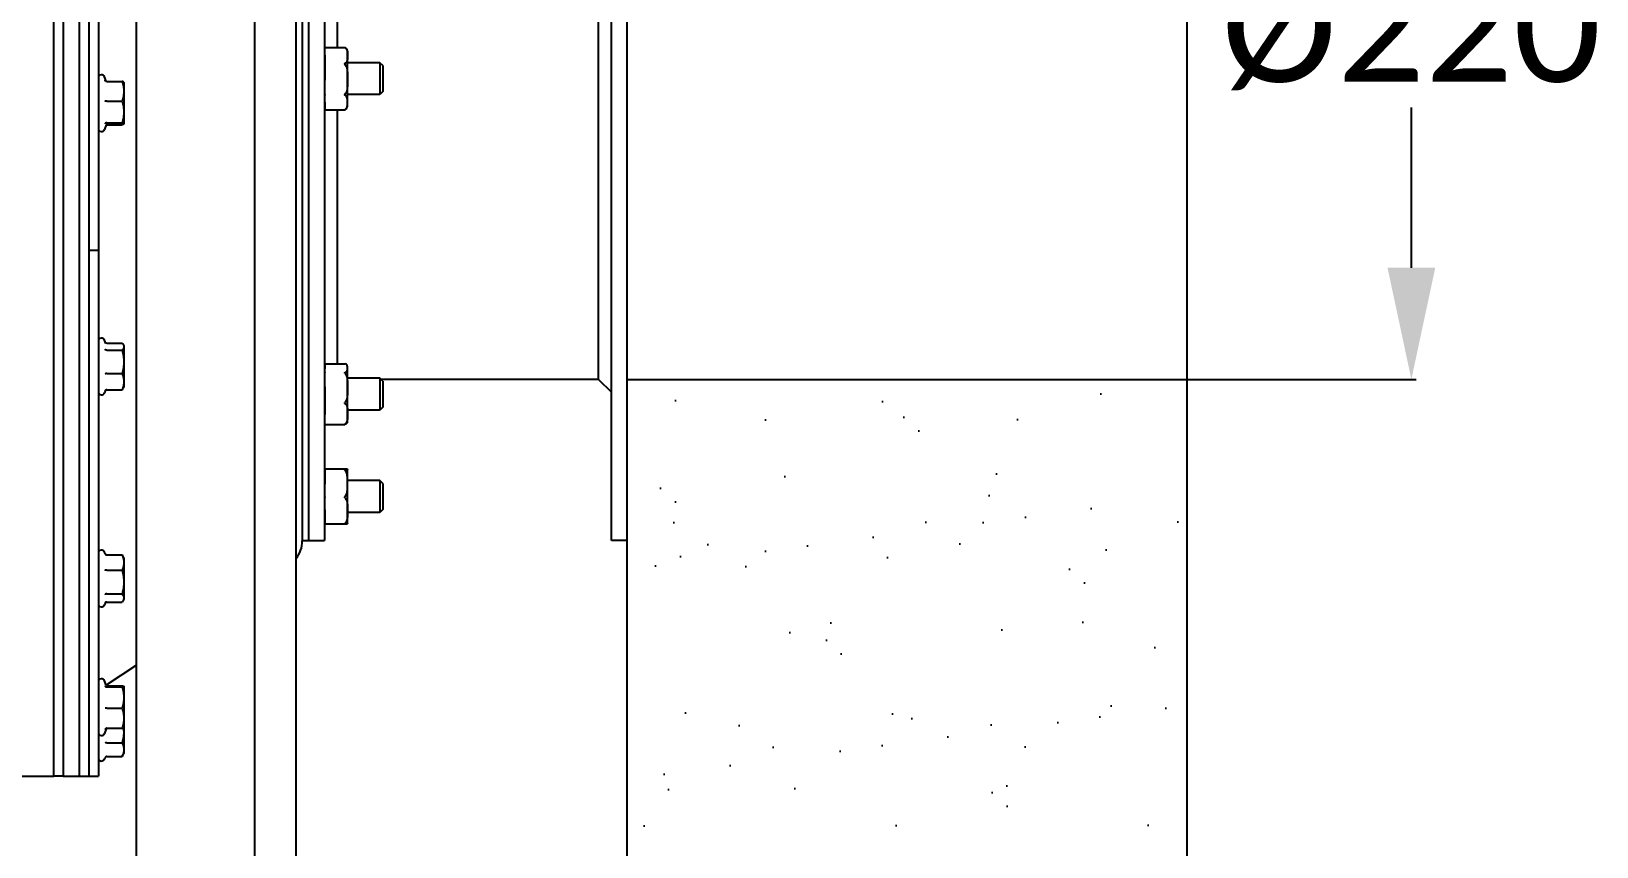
# Model space of a CAD drawing. Header units: millimetres. Extents: x 11802 to 19889, y -472 to 9054.
# Drawn here: x 16005 to 16496.3, y 7543.8 to 7799.6 of the extents above; entities that cross this region are included whole.
import ezdxf

# ---------------------------------------------------------------- set-up
doc = ezdxf.new("R2010")
doc.units = ezdxf.units.MM
doc.header["$LTSCALE"] = 307.34
doc.header["$PDMODE"] = 3
doc.header["$PDSIZE"] = 8
doc.layers.get('0').update_dxf_attribs({"linetype": 'CONTINUOUS'})
doc.layers.get('Defpoints').update_dxf_attribs({"linetype": 'CONTINUOUS'})
doc.styles.get("Standard").update_dxf_attribs({"font": 'calibri.ttf'})
doc.dimstyles.get("Standard").update_dxf_attribs({"dimtxt": 35, "dimasz": 35, "dimexe": 1.5, "dimexo": 1, "dimtad": 1, "dimdsep": 46, "dimtxsty": 'Standard', "dimblk": '_FILLED', "dimblk1": '_FILLED', "dimblk2": '_FILLED', "dimcen": 0.09, "dimazin": 2, "dimtol": 1, "dimtp": 0.01, "dimtm": 0.01, "dimtfac": 1, "dimtofl": 0, "dimtmove": 0, "dimatfit": 3, "dimldrblk": '_FILLED', "dimfxl": 1, "dimtolj": 1, "dimarcsym": 0})

# ---------------------------------------------------------------- blocks, each defined once
blk = doc.blocks.new('_FILLED')
at = {"color": 0, "linetype": 'ByBlock'}
blk.add_solid([(0, 0), (-1, 0.214), (-1, -0.214)], dxfattribs=at)
blk = doc.blocks.new('*D819')
at = {"color": 0, "lineweight": -2}
for p, q in [((16342.93, 7909.42), (16439.66, 7909.42)), ((16438.16, 7874.42), (16438.16, 7824.13)), ((16438.16, 7725.42), (16438.16, 7775.71)), ((16342.93, 7690.42), (16439.66, 7690.42))]:
    blk.add_line(p, q, dxfattribs=at)
at = {"layer": 'Defpoints', "color": 0}
for p in [(16341.93, 7909.42), (16438.16, 7909.42), (16341.93, 7690.42)]:
    blk.add_point(p, dxfattribs=at)
at = {"color": 0, "linetype": 'ByBlock', "lineweight": -2, "xscale": 35, "yscale": 35, "zscale": 35}
for p, rotation in [((16438.16, 7909.42), 90), ((16438.16, 7690.42), 270)]:
    blk.add_blockref('_FILLED', p, dxfattribs=dict(at, rotation=rotation))
at = {"color": 0, "insert": (16438.16, 7799.92), "char_height": 35, "attachment_point": 5}
blk.add_mtext('\\A1;\\A1;%%c220', dxfattribs=at)

msp = doc.modelspace()

# ---------------------------------------------------------------- hatches: boundary and pattern name
at = {"linetype": 'Continuous'}
h = msp.add_hatch(dxfattribs=at)
h.set_pattern_fill('AR-SAND', color=0)
h.set_pattern_definition([(37.5, (4818.515, 5015.386), (-1.60003, 48.94132), [0, -38.608, 0, -43.18, 0, -41.275]), (7.5, (4818.515, 5015.386), (44.95233, 71.6825), [0, -20.828, 0, -34.798, 0, -13.335]), (327.5, (4787.273, 5015.386), (79.09924, 0.14372), [0, -12.7, 0, -45.72, 0, -59.69]), (317.5, (4787.27, 5015.386), (76.35565, 22.29293), [0, -6.35, 0, -29.972, 0, -34.29])])
edge = h.paths.add_edge_path()
edge.add_line((16192.0607, 6239.9217), (16367.74833, 6239.9217))
edge.add_line((16192.0607, 7690.4217), (16367.74833, 7690.4217))
edge.add_line((16192.0607, 6239.9217), (16192.0607, 7690.4217))
edge.add_line((16367.74833, 7690.4217), (16367.74833, 6239.9217))

# ---------------------------------------------------------------- linework, layer by layer
at = {"color": 0, "linetype": 'Continuous'}
for p, q in [((16192.0607, 6240.55233), (16192.0607, 8540.55233)), ((16367.74833, 6239.9217), (16367.74833, 8540.55233)), ((16192.0607, 6239.9217), (16192.0607, 8534.9217)), ((16012.0607, 7565.91399), (16012.0607, 7991.17219)), ((16015.0607, 7990.33635), (16015.0607, 7565.91399)), ((16020.0607, 7988.94327), (16020.0607, 7565.9217)), ((16023.0607, 7988.10743), (16023.0607, 7565.9217)), ((16026.0607, 7987.27158), (16026.0607, 7565.92169)), ((16038.02094, 7279.28122), (16038.02094, 7983.93928)), ((16075.02094, 7973.63052), (16075.02094, 7279.28122)), ((16088.02094, 7970.00853), (16088.02094, 7279.28122)), ((16090.0607, 7960.06491), (16090.0607, 7639.77849)), ((16092.0607, 7959.9217), (16092.0607, 7639.9217)), ((16097.0607, 7959.9217), (16097.0607, 7639.9217)), ((16187.0607, 7639.9217), (16187.0607, 7948.9217)), ((16183.0607, 7690.4217), (16183.0607, 7909.4217)), ((16101.0607, 7883.20832), (16101.0607, 7794.5147)), ((16097.0607, 7792.13624), (16097.2607, 7792.13624)), ((16097.14196, 7794.5147), (16103.37945, 7794.5147)), ((16097.2607, 7784.23769), (16097.2607, 7792.13624)), ((16104.2607, 7776.33481), (16104.2607, 7793.16337)), ((16097.2607, 7790.99977), (16097.0607, 7790.99977)), ((16114.4407, 7789.74977), (16104.2607, 7789.74977)), ((16114.4407, 7789.74977), (16114.4407, 7779.74977)), ((16115.3607, 7788.82977), (16114.4407, 7789.74977)), ((16115.3607, 7788.82977), (16115.3607, 7780.66977)), ((16028.53135, 7783.91645), (16028.02507, 7785.30743)), ((16028.53102, 7783.91633), (16028.53155, 7783.9149)), ((16028.53155, 7783.9149), (16028.55299, 7783.87441)), ((16028.66776, 7783.86056), (16033.48015, 7783.86056)), ((16034.0607, 7783.56106), (16034.04666, 7783.58538)), ((16034.0607, 7783.56106), (16034.0607, 7770.58529)), ((16097.2607, 7784.23769), (16097.0607, 7784.23769)), ((16028.66776, 7777.70853), (16033.48015, 7777.70853)), ((16097.0607, 7777.40614), (16097.2607, 7777.40614)), ((16097.2607, 7774.98483), (16097.2607, 7777.40614)), ((16114.4407, 7779.74977), (16104.2607, 7779.74977)), ((16115.3607, 7780.66977), (16114.4407, 7779.74977)), ((16097.2607, 7774.98483), (16103.37945, 7774.98483)), ((16101.0607, 7774.98483), (16101.0607, 7695.31401)), ((16104.22768, 7776.33724), (16104.22778, 7776.33859)), ((16104.22777, 7776.33724), (16104.2279, 7776.33858)), ((16028.53135, 7770.20566), (16028.02507, 7768.81469)), ((16028.53102, 7770.20579), (16028.53155, 7770.20722)), ((16028.55305, 7770.24781), (16028.53155, 7770.20722)), ((16028.66776, 7770.90903), (16033.48015, 7770.90903)), ((16028.66776, 7770.26155), (16033.48015, 7770.26155)), ((16034.0607, 7770.58529), (16034.04652, 7770.53674)), ((16026.0607, 7730.82765), (16023.0607, 7730.82765)), ((16028.41637, 7701.6608), (16028.02507, 7702.73587)), ((16028.41572, 7701.65935), (16028.41537, 7701.66033)), ((16028.66776, 7701.81859), (16033.48015, 7701.81859)), ((16028.66776, 7699.55523), (16033.48015, 7699.55523)), ((16034.0607, 7700.9895), (16033.87747, 7701.30686)), ((16034.0607, 7700.9895), (16034.0607, 7687.9895)), ((16097.2607, 7695.31401), (16103.39684, 7695.31401)), ((16097.2607, 7693.87124), (16097.2607, 7695.31401)), ((16104.25508, 7694.19806), (16104.25397, 7694.21853)), ((16104.25537, 7694.18876), (16104.25439, 7694.21853)), ((16104.25525, 7694.18876), (16104.25508, 7694.19806)), ((16104.2607, 7677.38898), (16104.2607, 7694.21889)), ((16028.66776, 7692.22614), (16033.48015, 7692.22614)), ((16097.2607, 7693.87124), (16097.0607, 7693.87124)), ((16114.4407, 7690.80394), (16104.2607, 7690.80394)), ((16114.4407, 7690.80394), (16114.4407, 7680.80394)), ((16115.3607, 7689.88394), (16114.4407, 7690.80394)), ((16183.0607, 7690.4217), (16114.82294, 7690.4217)), ((16115.3607, 7689.88394), (16115.3607, 7681.72394)), ((16183.0607, 7690.4217), (16187.0607, 7686.4217)), ((16028.29954, 7686.99721), (16028.02507, 7686.24313)), ((16028.19861, 7686.87173), (16028.14681, 7686.76363)), ((16028.66776, 7687.16041), (16033.48015, 7687.16041)), ((16034.0607, 7687.9895), (16033.87747, 7687.67214)), ((16097.0607, 7688.04643), (16097.2607, 7688.04643)), ((16097.2607, 7679.43914), (16097.2607, 7688.04643)), ((16097.2607, 7679.55394), (16097.0607, 7679.55394)), ((16097.2607, 7679.43914), (16097.0607, 7679.43914)), ((16114.4407, 7680.80394), (16104.2607, 7680.80394)), ((16115.3607, 7681.72394), (16114.4407, 7680.80394)), ((16097.12456, 7676.29387), (16103.39684, 7676.29387)), ((16097.0607, 7662.21117), (16097.2607, 7662.21117)), ((16097.2607, 7659.95674), (16097.0607, 7659.95674)), ((16097.0684, 7662.3343), (16103.45301, 7662.3343)), ((16097.2607, 7657.50782), (16097.2607, 7662.21117)), ((16103.46066, 7662.33418), (16103.4529, 7662.3343)), ((16104.2607, 7662.1217), (16104.25807, 7662.20998)), ((16104.2607, 7645.29179), (16104.2607, 7662.1217)), ((16097.2607, 7657.50782), (16097.0607, 7657.50782)), ((16114.4407, 7658.70674), (16104.2607, 7658.70674)), ((16114.4407, 7658.70674), (16114.4407, 7648.70674)), ((16115.3607, 7657.78674), (16114.4407, 7658.70674)), ((16115.3607, 7657.78674), (16115.3607, 7649.62674)), ((16097.0607, 7649.49164), (16097.2607, 7649.49164)), ((16097.2607, 7647.45674), (16097.0607, 7647.45674)), ((16097.2607, 7645.21764), (16097.0607, 7645.21764)), ((16097.2607, 7645.07919), (16097.2607, 7649.49164)), ((16097.2607, 7645.07919), (16103.45301, 7645.07919)), ((16103.46066, 7645.07931), (16103.4529, 7645.07919)), ((16104.2607, 7645.29179), (16104.25807, 7645.2035)), ((16114.4407, 7648.70674), (16104.2607, 7648.70674)), ((16115.3607, 7649.62674), (16114.4407, 7648.70674)), ((16090.0607, 7639.9217), (16097.0607, 7639.9217)), ((16192.0607, 7639.9217), (16187.0607, 7639.9217)), ((16028.25977, 7635.57058), (16028.02507, 7636.21541)), ((16028.14682, 7635.75948), (16028.18302, 7635.67839)), ((16028.66776, 7635.3594), (16033.48015, 7635.3594)), ((16028.66776, 7630.52979), (16033.48015, 7630.52979)), ((16034.0607, 7634.46904), (16033.82115, 7634.88395)), ((16034.0607, 7634.46904), (16034.0607, 7621.46904)), ((16028.37812, 7620.69264), (16028.02507, 7619.72267)), ((16028.37612, 7620.69086), (16028.37689, 7620.693)), ((16028.66776, 7623.13943), (16033.48015, 7623.13943)), ((16028.66776, 7620.57868), (16033.48015, 7620.57868)), ((16034.0607, 7621.46904), (16033.82115, 7621.05413)), ((16038.02094, 7600.74633), (16028.51263, 7594.50207)), ((16028.5384, 7594.46284), (16028.02507, 7595.87318)), ((16028.53852, 7594.46247), (16028.60216, 7594.34542)), ((16028.66776, 7594.28741), (16033.48015, 7594.28741)), ((16028.66776, 7593.95333), (16033.48015, 7593.95333)), ((16034.05687, 7594.13326), (16034.0607, 7594.12037)), ((16034.0607, 7594.12037), (16034.0607, 7573.10456)), ((16028.66776, 7587.29273), (16033.48015, 7587.29273)), ((16028.66776, 7580.96621), (16033.48015, 7580.96621)), ((16034.0607, 7581.12681), (16034.05698, 7581.12036)), ((16028.5384, 7580.79078), (16028.02507, 7579.38044)), ((16028.66776, 7576.4265), (16033.48015, 7576.4265)), ((16028.19019, 7571.81184), (16028.02507, 7571.35818)), ((16028.16054, 7571.75681), (16028.14682, 7571.72218)), ((16028.66776, 7572.12698), (16033.48015, 7572.12698)), ((16033.48015, 7572.12698), (16033.67092, 7572.42962)), ((16034.0607, 7573.10456), (16033.67102, 7572.42961)), ((15924.06045, 7565.92183), (16012.0607, 7565.92183)), ((16015.0607, 7565.91399), (16012.0607, 7565.91399)), ((16015.0607, 7565.9217), (16026.0607, 7565.92169))]:
    msp.add_line(p, q, dxfattribs=at)
msp.add_line((16192.0607, 7690.4217), (16367.74833, 7690.4217))
for points in [[(16028.60216, 7594.34542), (16028.66967, 7594.27589), (16028.70265, 7594.25322), (16028.70696, 7594.2509)], [(16028.65718, 7580.96485), (16028.60217, 7580.9082), (16028.53852, 7580.79114)]]:
    msp.add_lwpolyline(points, dxfattribs=at)
for centre, radius, start, end in [((16102.85502, 7793.28031), 1.34261, 57.6389822, 63.1861651), ((16102.7807, 7793.16472), 1.48, 0, 57.6043597), ((16027.07343, 7784.96106), 1.01272, 20, 180), ((16102.85502, 7776.21923), 1.34261, 296.8138349, 302.3610178), ((16102.7807, 7776.33481), 1.48, 302.3956403, 0), ((16102.78504, 7776.22702), 1.39923, 330.5304383, 332.0358382), ((16027.07343, 7769.16106), 1.01272, 180, 340), ((16028.67102, 7769.73707), 0.52469, 103.0089141, 103.4919061), ((16028.67093, 7769.73748), 0.52427, 101.5802553, 103.0090945), ((16027.07343, 7702.3895), 1.01272, 20, 180), ((16102.7807, 7694.21889), 1.48, 0, 17.8584258), ((16027.07343, 7686.5895), 1.01272, 180, 340), ((16102.7807, 7677.38898), 1.48, 342.1415742, 0), ((16027.07343, 7635.86904), 1.01272, 20, 180), ((16028.7662, 7635.9859), 0.65929, 207.8083902, 219.3501022), ((16081.0607, 7639.77849), 9, 321.0793771, 0), ((16027.07343, 7620.06904), 1.01272, 180, 340), ((16027.07343, 7595.52681), 1.01272, 20, 180), ((16028.66791, 7594.78643), 0.49903, 268.7595253, 270.0088881), ((16028.66769, 7580.46826), 0.49795, 89.9912755, 91.2133231), ((16022.77791, 7580.16098), 11.28279, 0.0218333, 4.7345746), ((16027.07343, 7579.72681), 1.01272, 180, 340), ((16027.07343, 7571.70456), 1.01272, 180, 340), ((16028.79026, 7571.48729), 0.68496, 151.5919135, 156.8262119)]:
    msp.add_arc(centre, radius, start, end, dxfattribs=at)
for points, knots in [([(16103.37944, 7794.51471), (16103.38261, 7794.51471), (16103.39184, 7794.50973), (16103.41928, 7794.4997), (16103.44312, 7794.48743), (16103.46066, 7794.47855)], [0, 0, 0, 0, 0.106710008, 0.336976462, 1, 1, 1, 1]), ([(16103.46066, 7794.47027), (16103.59207, 7794.39711), (16103.81346, 7794.21752), (16103.96538, 7793.98021), (16104.02093, 7793.86508)], [0, 0, 0, 0, 0.540565896, 1, 1, 1, 1]), ([(16104.21493, 7793.1432), (16104.24556, 7792.89187), (16104.25954, 7792.38476), (16104.2591, 7791.62544), (16104.24198, 7790.86227), (16104.13336, 7790.34976), (16104.02092, 7790.11672)], [0, 0, 0, 0, 0.248701332, 0.497166306, 0.745833395, 1, 1, 1, 1]), ([(16104.02093, 7793.86508), (16104.04889, 7793.80714), (16104.1439, 7793.57541), (16104.19249, 7793.32739), (16104.21493, 7793.1432)], [0, 0, 0, 0, 0.257450128, 1, 1, 1, 1]), ([(16103.3792, 7789.39867), (16103.3792, 7789.42314), (16103.39974, 7789.47174), (16103.44002, 7789.49998), (16103.46066, 7789.51147)], [0, 0, 0, 0, 0.508839227, 1, 1, 1, 1]), ([(16104.02092, 7790.11672), (16103.96537, 7790.00159), (16103.8135, 7789.76423), (16103.59208, 7789.58463), (16103.46066, 7789.51147)], [0, 0, 0, 0, 0.459421745, 1, 1, 1, 1]), ([(16103.46066, 7789.24762), (16103.60819, 7789.09085), (16103.83465, 7788.71294), (16103.96802, 7788.30177), (16104.02093, 7788.09248)], [0, 0, 0, 0, 0.499294262, 1, 1, 1, 1]), ([(16104.02093, 7788.09248), (16104.09427, 7787.80236), (16104.18738, 7787.20856), (16104.25949, 7786.01284), (16104.25744, 7784.51521), (16104.25949, 7783.01758), (16104.18741, 7781.82185), (16104.09426, 7781.22806), (16104.02092, 7780.93794)], [0, 0, 0, 0, 0.124943648, 0.249953948, 0.499999719, 0.750045588, 0.87505609, 1, 1, 1, 1]), ([(16028.43421, 7783.91669), (16028.40103, 7783.93314), (16028.27896, 7784.00888), (16028.18639, 7784.13016), (16028.14681, 7784.22867)], [0, 0, 0, 0, 0.258638133, 1, 1, 1, 1]), ([(16034.04657, 7783.58538), (16034.03019, 7783.61363), (16033.96821, 7783.66753), (16033.78066, 7783.76668), (16033.60787, 7783.8224), (16033.48015, 7783.86056)], [0, 0, 0, 0, 0.15359021, 0.373027531, 1, 1, 1, 1]), ([(16033.48015, 7783.86056), (16033.65502, 7783.36402), (16033.94769, 7782.35462), (16034.0607, 7781.30538), (16034.0607, 7780.78455)], [0, 0, 0, 0, 0.502675477, 1, 1, 1, 1]), ([(16028.66776, 7777.70853), (16028.5603, 7777.70848), (16028.38663, 7777.71582), (16028.21176, 7777.72818), (16028.14682, 7777.74358)], [0, 0, 0, 0, 0.616887759, 1, 1, 1, 1]), ([(16034.0607, 7780.78455), (16034.0607, 7780.26371), (16033.94788, 7779.21444), (16033.65502, 7778.20508), (16033.48015, 7777.70853)], [0, 0, 0, 0, 0.497322527, 1, 1, 1, 1]), ([(16033.48015, 7777.70853), (16033.65564, 7777.15779), (16033.94829, 7776.03886), (16034.0607, 7774.8839), (16034.0607, 7774.30878)], [0, 0, 0, 0, 0.501260237, 1, 1, 1, 1]), ([(16097.06074, 7779.78268), (16097.08116, 7779.76098), (16097.11665, 7779.71702), (16097.15378, 7779.6381), (16097.12063, 7779.56381), (16097.0811, 7779.53742), (16097.06074, 7779.52711)], [0, 0, 0, 0, 0.287126157, 0.552806076, 0.780043361, 1, 1, 1, 1]), ([(16103.46066, 7779.52711), (16103.44015, 7779.53749), (16103.39964, 7779.5632), (16103.36814, 7779.63831), (16103.40359, 7779.71756), (16103.44022, 7779.76095), (16103.46066, 7779.78268)], [0, 0, 0, 0, 0.221072229, 0.447924013, 0.713045128, 1, 1, 1, 1]), ([(16104.02092, 7780.93794), (16103.96801, 7780.72863), (16103.83469, 7780.31741), (16103.6082, 7779.93946), (16103.46066, 7779.78268)], [0, 0, 0, 0, 0.500703671, 1, 1, 1, 1]), ([(16104.0209, 7778.97721), (16103.96473, 7779.08298), (16103.8093, 7779.30202), (16103.59015, 7779.46161), (16103.46066, 7779.52711)], [0, 0, 0, 0, 0.452144787, 1, 1, 1, 1]), ([(16104.2279, 7776.33858), (16104.2501, 7776.55815), (16104.25952, 7777), (16104.25895, 7777.66216), (16104.23768, 7778.3297), (16104.12757, 7778.77631), (16104.0209, 7778.97721)], [0, 0, 0, 0, 0.248097357, 0.496023277, 0.744290244, 1, 1, 1, 1]), ([(16034.0607, 7774.30878), (16034.0607, 7773.73366), (16033.94816, 7772.57872), (16033.65564, 7771.45976), (16033.48015, 7770.90903)], [0, 0, 0, 0, 0.498740511, 1, 1, 1, 1]), ([(16103.37944, 7774.98483), (16103.38261, 7774.98482), (16103.39184, 7774.9898), (16103.41928, 7774.99984), (16103.44312, 7775.01211), (16103.46066, 7775.02098)], [0, 0, 0, 0, 0.106710008, 0.336976462, 1, 1, 1, 1]), ([(16103.57366, 7775.08514), (16103.62353, 7775.11677), (16103.793, 7775.24075), (16103.9292, 7775.40765), (16104.00323, 7775.53865)], [0, 0, 0, 0, 0.281889309, 1, 1, 1, 1]), ([(16104.0209, 7775.57089), (16104.05327, 7775.63186), (16104.16065, 7775.87592), (16104.20792, 7776.14157), (16104.22777, 7776.33724)], [0, 0, 0, 0, 0.25982205, 1, 1, 1, 1]), ([(16028.66799, 7770.90902), (16028.55554, 7770.90909), (16028.33677, 7770.84127), (16028.1883, 7770.66941), (16028.14681, 7770.57597)], [0, 0, 0, 0, 0.523791363, 1, 1, 1, 1]), ([(16033.48015, 7770.90903), (16033.56086, 7770.88491), (16033.7049, 7770.83904), (16033.88828, 7770.76074), (16034.01308, 7770.68829), (16034.0607, 7770.61576), (16034.0607, 7770.58529)], [0, 0, 0, 0, 0.367789439, 0.659905113, 0.866963114, 1, 1, 1, 1]), ([(16034.04657, 7770.53674), (16034.03019, 7770.50849), (16033.96821, 7770.45459), (16033.78066, 7770.35544), (16033.60787, 7770.29972), (16033.48015, 7770.26155)], [0, 0, 0, 0, 0.15359021, 0.373027531, 1, 1, 1, 1]), ([(16028.66799, 7699.55522), (16028.55708, 7699.55516), (16028.35129, 7699.60526), (16028.19052, 7699.74843), (16028.14681, 7699.82948)], [0, 0, 0, 0, 0.546361448, 1, 1, 1, 1]), ([(16028.29776, 7701.98023), (16028.34637, 7701.93207), (16028.46067, 7701.85073), (16028.59902, 7701.81855), (16028.66776, 7701.81859)], [0, 0, 0, 0, 0.498845545, 1, 1, 1, 1]), ([(16033.48015, 7701.81859), (16033.51974, 7701.77722), (16033.66583, 7701.61807), (16033.79779, 7701.44449), (16033.87717, 7701.30685)], [0, 0, 0, 0, 0.264923614, 1, 1, 1, 1]), ([(16034.0607, 7700.68691), (16034.0607, 7700.59034), (16034.03116, 7700.39029), (16033.90824, 7700.10158), (16033.71986, 7699.82028), (16033.56478, 7699.64365), (16033.48015, 7699.55523)], [0, 0, 0, 0, 0.222639844, 0.459276321, 0.717841564, 1, 1, 1, 1]), ([(16033.48015, 7699.55523), (16033.65604, 7698.96023), (16033.94906, 7697.752), (16034.0607, 7696.51025), (16034.0607, 7695.89069)], [0, 0, 0, 0, 0.500361512, 1, 1, 1, 1]), ([(16033.87717, 7701.30685), (16033.93336, 7701.20939), (16034.02542, 7701.01013), (16034.0607, 7700.79182), (16034.0607, 7700.68691)], [0, 0, 0, 0, 0.517458139, 1, 1, 1, 1]), ([(16034.0607, 7695.89069), (16034.0607, 7695.27113), (16033.94925, 7694.02934), (16033.65604, 7692.82115), (16033.48015, 7692.22614)], [0, 0, 0, 0, 0.499638155, 1, 1, 1, 1]), ([(16103.46066, 7695.30153), (16103.45468, 7695.30335), (16103.4338, 7695.30915), (16103.41226, 7695.31404), (16103.3968, 7695.31403)], [0, 0, 0, 0, 0.287941371, 1, 1, 1, 1]), ([(16104.0209, 7694.97177), (16103.99277, 7695.00353), (16103.83544, 7695.15585), (16103.62887, 7695.2505), (16103.46066, 7695.30153)], [0, 0, 0, 0, 0.194416991, 1, 1, 1, 1]), ([(16104.18937, 7694.67276), (16104.18117, 7694.69826), (16104.14161, 7694.80609), (16104.07927, 7694.90585), (16104.0209, 7694.97177)], [0, 0, 0, 0, 0.233253968, 1, 1, 1, 1]), ([(16104.0209, 7692.92914), (16104.09966, 7693.01809), (16104.20982, 7693.22488), (16104.25352, 7693.55526), (16104.25918, 7693.87261), (16104.25851, 7694.08345), (16104.25537, 7694.18876)], [0, 0, 0, 0, 0.272300604, 0.516958372, 0.758535459, 1, 1, 1, 1]), ([(16104.25439, 7694.21853), (16104.25302, 7694.25645), (16104.24544, 7694.4092), (16104.22464, 7694.56307), (16104.18937, 7694.67276)], [0, 0, 0, 0, 0.247723433, 1, 1, 1, 1]), ([(16028.66776, 7692.22614), (16028.55969, 7692.22611), (16028.40851, 7692.21205), (16028.23584, 7692.15807), (16028.17073, 7692.12342), (16028.14682, 7692.10362)], [0, 0, 0, 0, 0.598161082, 0.828172519, 1, 1, 1, 1]), ([(16033.48015, 7692.22614), (16033.6535, 7691.82084), (16033.94529, 7690.99603), (16034.0607, 7690.12317), (16034.0607, 7689.69328)], [0, 0, 0, 0, 0.506274141, 1, 1, 1, 1]), ([(16034.0607, 7689.69328), (16034.0607, 7689.26338), (16033.94516, 7688.39055), (16033.65349, 7687.56571), (16033.48015, 7687.16041)], [0, 0, 0, 0, 0.49372903, 1, 1, 1, 1]), ([(16097.06074, 7692.59938), (16097.08042, 7692.59341), (16097.11922, 7692.57777), (16097.15442, 7692.51257), (16097.1141, 7692.44212), (16097.08077, 7692.40219), (16097.06074, 7692.38147)], [0, 0, 0, 0, 0.218783214, 0.429234361, 0.693448624, 1, 1, 1, 1]), ([(16103.46066, 7692.38147), (16103.44056, 7692.40226), (16103.4054, 7692.44175), (16103.37366, 7692.50305), (16103.38407, 7692.549), (16103.41161, 7692.58074), (16103.44083, 7692.59336), (16103.46066, 7692.59938)], [0, 0, 0, 0, 0.305299384, 0.567793474, 0.676409229, 0.781208599, 1, 1, 1, 1]), ([(16103.46066, 7692.59938), (16103.52776, 7692.61973), (16103.73256, 7692.69428), (16103.92267, 7692.81821), (16104.0209, 7692.92914)], [0, 0, 0, 0, 0.321227539, 1, 1, 1, 1]), ([(16103.46066, 7692.38147), (16103.60748, 7692.22966), (16103.83409, 7691.86272), (16103.96795, 7691.46135), (16104.02093, 7691.25744)], [0, 0, 0, 0, 0.500608985, 1, 1, 1, 1]), ([(16104.02093, 7691.25744), (16104.0942, 7690.97538), (16104.18737, 7690.39758), (16104.25948, 7689.23387), (16104.25744, 7687.7765), (16104.25948, 7686.31912), (16104.1874, 7685.15541), (16104.09419, 7684.57761), (16104.02092, 7684.29555)], [0, 0, 0, 0, 0.125014656, 0.250012117, 0.499999706, 0.749987394, 0.874985053, 1, 1, 1, 1]), ([(16028.66799, 7687.16042), (16028.59921, 7687.16045), (16028.46078, 7687.12848), (16028.34637, 7687.04712), (16028.29775, 7686.99892)], [0, 0, 0, 0, 0.501163264, 1, 1, 1, 1]), ([(16033.48015, 7687.16041), (16033.51974, 7687.20178), (16033.66583, 7687.36093), (16033.79779, 7687.53451), (16033.87717, 7687.67215)], [0, 0, 0, 0, 0.264923614, 1, 1, 1, 1]), ([(16104.02092, 7684.29555), (16103.96794, 7684.09162), (16103.83413, 7683.6902), (16103.6075, 7683.32323), (16103.46066, 7683.1714)], [0, 0, 0, 0, 0.499388693, 1, 1, 1, 1]), ([(16103.46066, 7682.88388), (16103.45026, 7682.89148), (16103.4097, 7682.92425), (16103.3792, 7682.97639), (16103.3792, 7683.01617)], [0, 0, 0, 0, 0.244586916, 1, 1, 1, 1]), ([(16103.46066, 7682.88388), (16103.59841, 7682.78324), (16103.82428, 7682.5347), (16103.96679, 7682.23687), (16104.02093, 7682.08963)], [0, 0, 0, 0, 0.520945528, 1, 1, 1, 1]), ([(16104.02093, 7682.08963), (16104.16391, 7681.70072), (16104.25925, 7680.86476), (16104.25776, 7679.62996), (16104.25926, 7678.39516), (16104.1639, 7677.5592), (16104.02092, 7677.17029)], [0, 0, 0, 0, 0.250770948, 0.499999687, 0.749228513, 1, 1, 1, 1]), ([(16097.06074, 7676.37596), (16097.07431, 7676.36605), (16097.0997, 7676.34632), (16097.12469, 7676.32703), (16097.15031, 7676.29799), (16097.13019, 7676.29388), (16097.12386, 7676.29386)], [0, 0, 0, 0, 0.383711269, 0.692093495, 0.855409003, 1, 1, 1, 1]), ([(16103.3968, 7676.29385), (16103.39069, 7676.29385), (16103.37143, 7676.29825), (16103.39588, 7676.32732), (16103.42136, 7676.34648), (16103.44701, 7676.36599), (16103.46066, 7676.37596)], [0, 0, 0, 0, 0.139881982, 0.301999574, 0.612584408, 1, 1, 1, 1]), ([(16103.46066, 7676.30634), (16103.45468, 7676.30453), (16103.4338, 7676.29873), (16103.41226, 7676.29384), (16103.3968, 7676.29385)], [0, 0, 0, 0, 0.287941371, 1, 1, 1, 1]), ([(16104.02092, 7677.17029), (16103.96678, 7677.02304), (16103.82433, 7676.72516), (16103.59842, 7676.47661), (16103.46066, 7676.37596)], [0, 0, 0, 0, 0.479047612, 1, 1, 1, 1]), ([(16104.0209, 7676.6361), (16103.99277, 7676.60434), (16103.83544, 7676.45203), (16103.62887, 7676.35737), (16103.46066, 7676.30634)], [0, 0, 0, 0, 0.194416991, 1, 1, 1, 1]), ([(16104.18937, 7676.93512), (16104.18117, 7676.90962), (16104.14161, 7676.80179), (16104.07927, 7676.70203), (16104.0209, 7676.6361)], [0, 0, 0, 0, 0.233253968, 1, 1, 1, 1]), ([(16103.46066, 7661.91572), (16103.44111, 7661.934), (16103.41346, 7661.96085), (16103.38653, 7661.99943), (16103.37623, 7662.02651), (16103.38476, 7662.05118), (16103.41484, 7662.06948), (16103.44188, 7662.07228), (16103.46066, 7662.07283)], [0, 0, 0, 0, 0.330689645, 0.471414638, 0.58326586, 0.672589185, 0.767857976, 1, 1, 1, 1]), ([(16103.46066, 7662.33418), (16103.52639, 7662.33225), (16103.71331, 7662.32547), (16103.90032, 7662.31546), (16104.02093, 7662.30229)], [0, 0, 0, 0, 0.351485784, 1, 1, 1, 1]), ([(16104.02092, 7662.10473), (16103.99057, 7662.10141), (16103.80424, 7662.08444), (16103.61715, 7662.07742), (16103.46066, 7662.07283)], [0, 0, 0, 0, 0.163179643, 1, 1, 1, 1]), ([(16104.0209, 7660.89946), (16103.99434, 7660.99188), (16103.87329, 7661.35999), (16103.67453, 7661.71577), (16103.46066, 7661.91572)], [0, 0, 0, 0, 0.247231274, 1, 1, 1, 1]), ([(16104.0209, 7654.60442), (16104.09391, 7654.85854), (16104.18737, 7655.38096), (16104.25924, 7656.43392), (16104.25775, 7657.75194), (16104.25924, 7659.06996), (16104.18737, 7660.12292), (16104.09391, 7660.64534), (16104.0209, 7660.89946)], [0, 0, 0, 0, 0.125313855, 0.250257972, 0.499999989, 0.749741995, 0.874686129, 1, 1, 1, 1]), ([(16104.25807, 7662.20998), (16104.25859, 7662.20117), (16104.25859, 7662.18135), (16104.23408, 7662.14491), (16104.14686, 7662.12118), (16104.0741, 7662.11054), (16104.02092, 7662.10473)], [0, 0, 0, 0, 0.093293194, 0.203262201, 0.434875214, 1, 1, 1, 1]), ([(16104.02093, 7662.30229), (16104.06977, 7662.29695), (16104.14056, 7662.28682), (16104.22161, 7662.26631), (16104.25442, 7662.23719), (16104.25761, 7662.2179), (16104.25807, 7662.20998)], [0, 0, 0, 0, 0.54332047, 0.79354866, 0.912364588, 1, 1, 1, 1]), ([(16103.46066, 7653.58816), (16103.5337, 7653.65644), (16103.78895, 7653.95467), (16103.94085, 7654.32581), (16104.0209, 7654.60442)], [0, 0, 0, 0, 0.256448568, 1, 1, 1, 1]), ([(16097.06074, 7653.58816), (16097.10254, 7653.54908), (16097.18169, 7653.43777), (16097.10263, 7653.32622), (16097.06074, 7653.28828)], [0, 0, 0, 0, 0.503081048, 1, 1, 1, 1]), ([(16103.46066, 7653.28828), (16103.41873, 7653.32625), (16103.33961, 7653.43787), (16103.41889, 7653.54911), (16103.46066, 7653.58816)], [0, 0, 0, 0, 0.497314612, 1, 1, 1, 1]), ([(16103.46066, 7653.28828), (16103.53347, 7653.22235), (16103.78738, 7652.93527), (16103.94062, 7652.57459), (16104.02093, 7652.30385)], [0, 0, 0, 0, 0.258045034, 1, 1, 1, 1]), ([(16104.02093, 7652.30385), (16104.09384, 7652.05804), (16104.1873, 7651.55205), (16104.25946, 7650.53194), (16104.25746, 7649.25523), (16104.25945, 7647.97852), (16104.18733, 7646.95841), (16104.09383, 7646.45242), (16104.02092, 7646.20661)], [0, 0, 0, 0, 0.125418797, 0.250343331, 0.499999637, 0.749656037, 0.874580748, 1, 1, 1, 1]), ([(16103.3792, 7645.11534), (16103.3792, 7645.13443), (16103.40997, 7645.17436), (16103.44124, 7645.20449), (16103.46066, 7645.22208)], [0, 0, 0, 0, 0.421353502, 1, 1, 1, 1]), ([(16103.45301, 7645.07919), (16103.43595, 7645.07919), (16103.4065, 7645.07824), (16103.3792, 7645.10309), (16103.3792, 7645.11534)], [0, 0, 0, 0, 0.581953576, 1, 1, 1, 1]), ([(16104.02092, 7646.20661), (16103.99434, 7646.11701), (16103.87272, 7645.7587), (16103.67286, 7645.41424), (16103.46066, 7645.22208)], [0, 0, 0, 0, 0.246108626, 1, 1, 1, 1]), ([(16103.46066, 7645.07931), (16103.52639, 7645.08124), (16103.71331, 7645.08802), (16103.90032, 7645.09803), (16104.02093, 7645.1112)], [0, 0, 0, 0, 0.351485784, 1, 1, 1, 1]), ([(16104.02093, 7645.1112), (16104.06977, 7645.11654), (16104.14056, 7645.12667), (16104.22161, 7645.14718), (16104.25442, 7645.1763), (16104.25761, 7645.19559), (16104.25807, 7645.2035)], [0, 0, 0, 0, 0.54332047, 0.79354866, 0.912364588, 1, 1, 1, 1]), ([(16028.25638, 7635.56787), (16028.30633, 7635.5071), (16028.42984, 7635.40232), (16028.58892, 7635.35937), (16028.66776, 7635.3594)], [0, 0, 0, 0, 0.499446282, 1, 1, 1, 1]), ([(16033.82082, 7634.88393), (16033.79741, 7634.92452), (16033.69504, 7635.09074), (16033.57592, 7635.24621), (16033.48015, 7635.3594)], [0, 0, 0, 0, 0.240138494, 1, 1, 1, 1]), ([(16033.48015, 7635.3594), (16033.65306, 7634.97397), (16033.94485, 7634.18958), (16034.0607, 7633.35475), (16034.0607, 7632.94459)], [0, 0, 0, 0, 0.507373253, 1, 1, 1, 1]), ([(16028.66799, 7630.52977), (16028.55963, 7630.52975), (16028.40757, 7630.5474), (16028.2349, 7630.60748), (16028.17023, 7630.64647), (16028.14681, 7630.66842)], [0, 0, 0, 0, 0.593615073, 0.82418746, 1, 1, 1, 1]), ([(16034.0607, 7632.94459), (16034.0607, 7632.53444), (16033.94504, 7631.69957), (16033.65306, 7630.91522), (16033.48015, 7630.52979)], [0, 0, 0, 0, 0.492621414, 1, 1, 1, 1]), ([(16033.48015, 7630.52979), (16033.65608, 7629.92967), (16033.94911, 7628.71111), (16034.0607, 7627.45931), (16034.0607, 7626.83461)], [0, 0, 0, 0, 0.50026921, 1, 1, 1, 1]), ([(16034.0607, 7626.83461), (16034.0607, 7626.2099), (16033.9493, 7624.95807), (16033.65608, 7623.73955), (16033.48015, 7623.13943)], [0, 0, 0, 0, 0.499730524, 1, 1, 1, 1]), ([(16028.66776, 7623.13943), (16028.55726, 7623.13942), (16028.35384, 7623.09387), (16028.1912, 7622.95644), (16028.14682, 7622.87798)], [0, 0, 0, 0, 0.550725801, 1, 1, 1, 1]), ([(16028.66799, 7620.57869), (16028.58909, 7620.57872), (16028.42994, 7620.53567), (16028.30636, 7620.43087), (16028.25637, 7620.37009)], [0, 0, 0, 0, 0.500605781, 1, 1, 1, 1]), ([(16033.48015, 7623.13943), (16033.64419, 7622.94555), (16033.92736, 7622.55736), (16034.0607, 7622.08101), (16034.0607, 7621.85905)], [0, 0, 0, 0, 0.533633003, 1, 1, 1, 1]), ([(16033.82076, 7621.05416), (16033.79736, 7621.01356), (16033.69501, 7620.84734), (16033.57591, 7620.69187), (16033.48015, 7620.57868)], [0, 0, 0, 0, 0.240137607, 1, 1, 1, 1]), ([(16034.0607, 7621.85905), (16034.0607, 7621.72265), (16034.01382, 7621.43911), (16033.89368, 7621.18067), (16033.82076, 7621.05416)], [0, 0, 0, 0, 0.48297611, 1, 1, 1, 1]), ([(16028.14682, 7594.29581), (16028.188, 7594.20044), (16028.33446, 7594.02448), (16028.55507, 7593.9533), (16028.66776, 7593.95333)], [0, 0, 0, 0, 0.479660288, 1, 1, 1, 1]), ([(16033.48015, 7594.28741), (16033.55479, 7594.2759), (16033.6881, 7594.25371), (16033.86415, 7594.21758), (16033.98056, 7594.1823), (16034.04531, 7594.15309), (16034.05692, 7594.13326)], [0, 0, 0, 0, 0.376167746, 0.675662714, 0.885571309, 1, 1, 1, 1]), ([(16034.0607, 7594.12037), (16034.0607, 7594.10088), (16033.99605, 7594.06135), (16033.88668, 7594.03004), (16033.70092, 7593.98841), (16033.5603, 7593.96569), (16033.48015, 7593.95333)], [0, 0, 0, 0, 0.095210524, 0.297087084, 0.603850807, 1, 1, 1, 1]), ([(16033.48015, 7593.95333), (16033.65552, 7593.4142), (16033.94837, 7592.31877), (16034.0607, 7591.1865), (16034.0607, 7590.62303)], [0, 0, 0, 0, 0.501532045, 1, 1, 1, 1]), ([(16028.66799, 7587.29271), (16028.56053, 7587.29271), (16028.38675, 7587.29024), (16028.21274, 7587.2827), (16028.14681, 7587.27464)], [0, 0, 0, 0, 0.618008346, 1, 1, 1, 1]), ([(16034.0607, 7590.62303), (16034.0607, 7590.05955), (16033.94856, 7588.92725), (16033.65552, 7587.83186), (16033.48015, 7587.29273)], [0, 0, 0, 0, 0.498466779, 1, 1, 1, 1]), ([(16033.48015, 7587.29273), (16033.6552, 7586.78156), (16033.94794, 7585.74263), (16034.0607, 7584.66493), (16034.0607, 7584.12947)], [0, 0, 0, 0, 0.502253612, 1, 1, 1, 1]), ([(16028.5376, 7580.94952), (16028.44919, 7580.92676), (16028.28599, 7580.83715), (16028.1798, 7580.68605), (16028.14682, 7580.60564)], [0, 0, 0, 0, 0.512278138, 1, 1, 1, 1]), ([(16034.0607, 7584.12947), (16034.0607, 7583.59401), (16033.94813, 7582.51628), (16033.65521, 7581.47738), (16033.48015, 7580.96621)], [0, 0, 0, 0, 0.497744694, 1, 1, 1, 1]), ([(16033.48015, 7580.96621), (16033.5548, 7580.97772), (16033.68813, 7580.99991), (16033.8642, 7581.03605), (16033.98061, 7581.0713), (16034.04533, 7581.10054), (16034.05692, 7581.12036)], [0, 0, 0, 0, 0.376205791, 0.67574956, 0.885640162, 1, 1, 1, 1]), ([(16028.66799, 7576.42649), (16028.5592, 7576.42652), (16028.3735, 7576.40061), (16028.19737, 7576.31327), (16028.14681, 7576.25444)], [0, 0, 0, 0, 0.583775586, 1, 1, 1, 1]), ([(16034.0607, 7580.16528), (16034.0607, 7579.53326), (16033.94938, 7578.26711), (16033.65614, 7577.03389), (16033.48015, 7576.4265)], [0, 0, 0, 0, 0.499858259, 1, 1, 1, 1]), ([(16033.48015, 7576.4265), (16033.65184, 7576.08578), (16033.94294, 7575.39238), (16034.0607, 7574.64265), (16034.0607, 7574.27674)], [0, 0, 0, 0, 0.510447214, 1, 1, 1, 1]), ([(16028.66776, 7572.12698), (16028.56891, 7572.12702), (16028.3686, 7572.05716), (16028.235, 7571.90045), (16028.18777, 7571.81316)], [0, 0, 0, 0, 0.498992283, 1, 1, 1, 1]), ([(16034.0607, 7574.27674), (16034.0607, 7573.91083), (16033.94313, 7573.16105), (16033.65185, 7572.4677), (16033.48015, 7572.12698)], [0, 0, 0, 0, 0.4895453, 1, 1, 1, 1])]:
    msp.add_open_spline(points, degree=3, knots=knots, dxfattribs=at)
for points in [[(16103.46066, 7794.47027), (16103.4351, 7794.48756), (16103.4049, 7794.49726), (16103.37944, 7794.51471)], [(16103.46066, 7789.24762), (16103.42146, 7789.28928), (16103.3792, 7789.34146), (16103.3792, 7789.39867)], [(16028.55285, 7783.87389), (16028.5119, 7783.88342), (16028.47187, 7783.89801), (16028.43421, 7783.91669)], [(16028.66799, 7783.86055), (16028.62935, 7783.86053), (16028.59048, 7783.86514), (16028.55285, 7783.87389)], [(16028.56569, 7770.25108), (16028.59927, 7770.25796), (16028.63371, 7770.26158), (16028.66799, 7770.26155)], [(16028.29775, 7686.99892), (16028.25959, 7686.96109), (16028.22615, 7686.91794), (16028.19864, 7686.87177)], [(16103.3792, 7683.01617), (16103.3792, 7683.07461), (16103.42004, 7683.1294), (16103.46066, 7683.1714)], [(16028.65714, 7580.9661), (16028.61692, 7580.96525), (16028.57656, 7580.95955), (16028.5376, 7580.94952)]]:
    msp.add_open_spline(points, degree=3, dxfattribs=at)

# ---------------------------------------------------------------- dimensions: what is measured, and where the dimension line sits
dim = msp.add_linear_dim(base=(16438.16052, 7909.4217), p1=(16341.93478, 7690.4217), p2=(16341.93478, 7909.4217), angle=90, text='\\A1;%%c220', dimstyle='Standard', override={"dimtad": 0, "dimtih": 1, "dimtoh": 1, "dimdec": 4, "dimzin": 0, "dimtxsty": 'Standard', "dimcen": 37.8, "dimadec": 0, "dimazin": 0, "dimtdec": 4, "dimtzin": 0})
dim.commit()
dim.dimension.update_dxf_attribs({"geometry": '*D819', "text_midpoint": (16438.16052, 7799.9217)})

doc.saveas('drawing.dxf')
